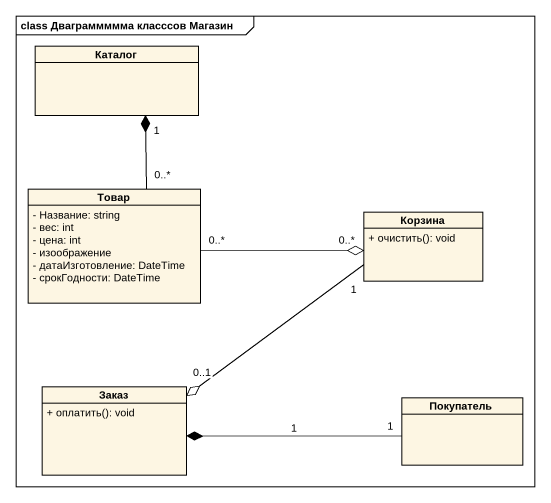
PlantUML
@startuml
mainframe class Дваграммммма класссов Магазин
hide circle
hide empty members
skinparam classAttributeIconSize 0
class Каталог
class Товар {
  - Название: string
  - вес: int
  - цена: int
  - изоображение
  - датаИзготовление: DateTime
  - срокГодности: DateTime
}
class Корзина {
  + очистить(): void
}
class Заказ {
  + оплатить(): void
}
class Покупатель
Товар "0..*" -up-* "1" Каталог
Товар "0..*" -right-o "0..*" Корзина
Корзина "1" -left-o "0..1" Заказ
Покупатель "1" -left-* Заказ : 1
@enduml
